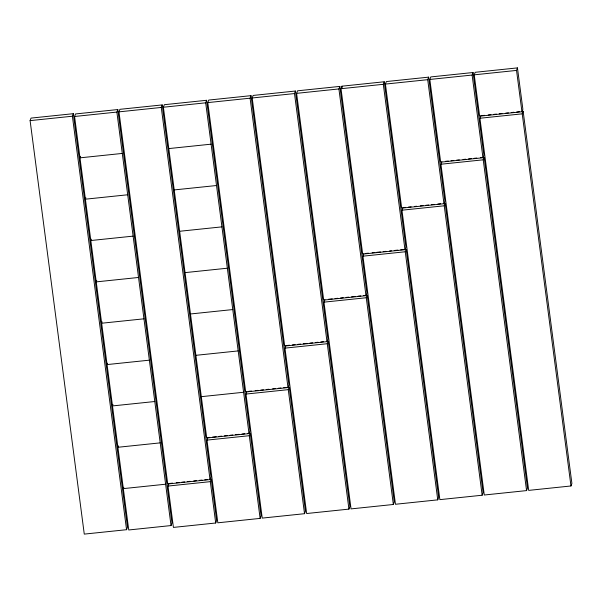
<?xml version="1.0" encoding="UTF-8"?>
<svg xmlns="http://www.w3.org/2000/svg" width="602" height="602" viewBox="0 0 602 602"><rect width="100%" height="100%" fill="white"/><g stroke="black" fill="none" stroke-linecap="round" stroke-linejoin="round"><path stroke-width="0.9" d="M30.1 120.626L31.026 118.097L73.316 113.688L127.496 527.171L126.563 529.7L84.272 534.109L30.1 120.626L72.391 116.216L73.316 113.688M74.573 116.487L75.498 113.951L117.789 109.549L171.961 523.033L171.036 525.561L128.745 529.971L74.573 116.487L116.863 112.077L117.789 109.549M80.48 156.482L79.991 157.837L122.281 153.427M85.898 197.832L85.409 199.187L127.699 194.777M118.978 111.859L119.903 109.323L162.201 104.921L210.956 477.055L210.03 479.583L167.732 483.993L118.978 111.859L161.268 107.449L162.201 104.921M91.316 239.182L90.827 240.529L133.117 236.127M96.734 280.532L96.237 281.879L138.535 277.469M163.383 107.231L164.316 104.695L206.606 100.286L249.943 431.077L249.017 433.606L206.727 438.015L163.383 107.231L205.681 102.822L206.606 100.286M102.152 321.882L101.655 323.229L143.953 318.819M107.57 363.224L107.073 364.579L149.371 360.169M207.795 102.603L208.721 100.067L251.011 95.658L288.93 385.047L287.997 387.583L245.706 391.992L207.795 102.603L250.086 98.194L251.011 95.658M112.988 404.574L112.491 405.929L154.782 401.519M118.406 445.924L117.909 447.271L160.2 442.869M252.2 97.975L253.126 95.44L295.416 91.03L327.924 339.122L326.999 341.658L284.701 346.06L252.2 97.975L294.491 93.566L295.416 91.03M123.824 487.274L123.327 488.621L165.618 484.211M296.605 93.348L297.531 90.812L339.829 86.402L366.911 293.144L365.986 295.68L323.695 300.089L296.605 93.348L338.903 88.938L339.829 86.402M209.383 479.312L211.227 479.117L216.645 520.467L215.712 523.003L173.421 527.412L168.003 486.062L168.929 483.526M247.46 433.455L250.221 433.169L261.05 515.869L260.124 518.397L217.834 522.807L206.998 440.107L207.923 437.579L209.767 437.383M341.018 88.712L341.944 86.184L384.234 81.774L405.906 247.166L404.973 249.702L362.682 254.112L341.018 88.712L383.308 84.31L384.234 81.774M215.712 523.003L210.301 481.653L211.227 479.117M304.522 513.694L288.268 389.652L289.201 387.116L305.447 511.166L304.522 513.694L262.231 518.104L245.977 394.062L246.903 391.526M260.124 518.397L249.288 435.705L250.221 433.169M326.359 341.379L328.195 341.191L349.867 506.583L348.934 509.119L306.644 513.521L284.972 348.129L285.905 345.601L289.577 345.217M385.423 84.084L386.349 81.556L428.639 77.146L444.893 201.188L443.967 203.724L401.677 208.134L385.423 84.084L427.713 79.682L428.639 77.146M363.51 295.597L367.182 295.213L394.272 501.955L393.347 504.484L351.049 508.893L323.966 302.151L324.892 299.623M348.934 509.119L327.27 343.719L328.195 341.191M437.752 499.856L405.244 251.771L406.177 249.236L438.677 497.327L437.752 499.856L395.461 504.265L362.953 256.174L363.879 253.645M429.828 79.456L430.754 76.928L473.052 72.518L483.88 155.211L482.954 157.747L440.664 162.156L429.828 79.456L472.118 75.047L473.052 72.518M393.347 504.484L366.257 297.742L367.182 295.213M443.328 203.453L445.164 203.258L483.082 492.699L482.157 495.228L439.866 499.637L401.948 210.196L402.873 207.667L405.628 207.381M480.479 157.664L484.151 157.28L527.495 488.071L526.569 490.6L484.271 495.01L440.935 164.226L441.86 161.69M474.233 74.829L475.166 72.3L517.457 67.891L522.875 109.24L521.949 111.769L479.651 116.178L474.233 74.829L516.531 70.419L517.457 67.891M482.157 495.228L444.238 205.794L445.164 203.258M521.302 111.498L523.146 111.302L571.9 483.436L570.974 485.972L528.684 490.382L479.922 118.248L480.855 115.712M526.569 490.6L483.225 159.816L484.151 157.28M570.974 485.972L522.22 113.838L523.146 111.302M481.773 115.614L484.527 115.328M488.207 114.944L490.969 114.658M493.723 114.372L496.484 114.087M499.239 113.793L502 113.507M505.672 113.123L508.434 112.837M511.188 112.551L513.95 112.265M516.712 111.972L519.466 111.686M168.801 148.581L211.099 144.171M479.922 118.248L522.22 113.838M445.54 161.306L448.294 161.02M451.056 160.734L453.81 160.441M456.572 160.155L459.334 159.869M463.006 159.485L465.767 159.199M468.522 158.913L471.283 158.619M474.037 158.334L476.799 158.048M174.219 189.923L216.509 185.521M440.935 164.226L483.225 159.816M408.389 207.088L411.143 206.802M414.823 206.418L416.659 206.23M420.339 205.846L423.101 205.56M425.855 205.274L428.616 204.981M431.371 204.695L434.132 204.409M437.812 204.025L440.566 203.739M179.637 231.273L221.927 226.864M401.948 210.196L444.238 205.794M365.723 253.45L368.477 253.164M372.156 252.78L374.918 252.494M376.754 252.306L380.434 251.922M383.188 251.628L385.95 251.343M389.622 250.959L391.466 250.771M394.22 250.485L397.899 250.101M400.661 249.807L403.415 249.521M185.055 272.623L227.345 268.214M362.953 256.174L405.244 251.771M328.572 299.239L332.244 298.855M335.005 298.569L337.767 298.276M340.521 297.99L343.283 297.704M346.037 297.418L348.799 297.132M351.553 296.839L355.233 296.455M357.987 296.169L360.748 295.883M190.473 313.973L232.763 309.563M323.966 302.151L366.257 297.742M292.339 344.923L295.093 344.637M297.855 344.352L300.609 344.066M303.37 343.78L307.05 343.396M309.804 343.102L312.566 342.816M315.32 342.53L318.082 342.245M320.836 341.959L323.598 341.665M195.891 355.323L238.181 350.913M284.972 348.129L327.27 343.719M248.746 391.33L251.501 391.044M255.18 390.66L257.942 390.374M260.696 390.088L263.458 389.803M266.212 389.509L268.974 389.223M272.646 388.839L275.407 388.553M278.162 388.267L280.923 387.981M283.685 387.696L286.439 387.402M201.309 396.665L243.599 392.263M245.977 394.062L288.268 389.652M212.521 437.097L216.201 436.713M218.955 436.427L221.717 436.141M224.478 435.856L227.232 435.562M229.994 435.276L232.748 434.99M235.51 434.704L239.182 434.32M241.944 434.034L244.698 433.741M206.998 440.107L249.288 435.705M169.854 483.436L172.608 483.143M176.288 482.759L179.042 482.473M181.804 482.187L184.566 481.901M187.32 481.615L190.081 481.322M193.754 480.938L196.515 480.652M199.27 480.366L202.031 480.08M204.785 479.794L207.547 479.501M168.003 486.062L210.301 481.653M516.531 70.419L521.949 111.769M472.118 75.047L482.954 157.747M427.713 79.682L443.967 203.724M383.308 84.31L404.973 249.702M341.944 86.184L342.184 88.012M338.903 88.938L365.986 295.68M294.491 93.566L326.999 341.658M250.086 98.194L287.997 387.583M205.681 102.822L249.017 433.606M161.268 107.449L210.03 479.583M116.863 112.077L171.036 525.561M72.391 116.216L126.563 529.7"/></g></svg>
